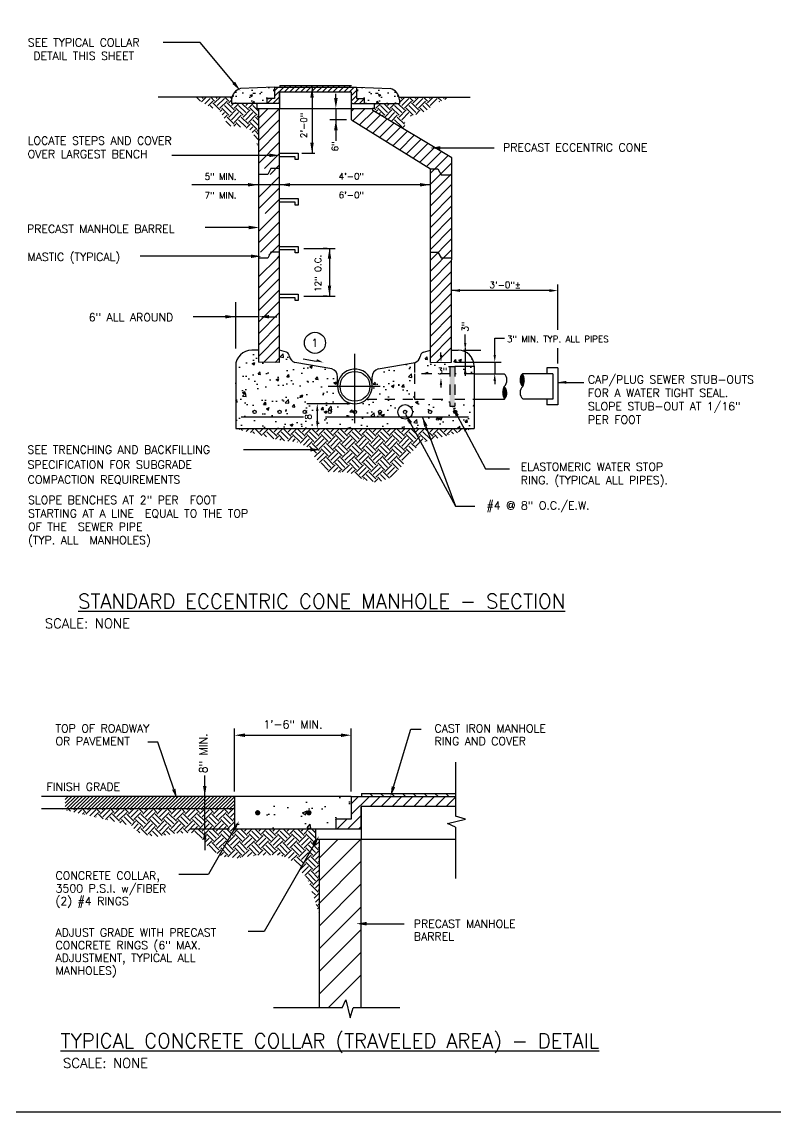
# Model space of a CAD drawing. Header units: inches. Extents: x 2.6 to 32.3, y 1.6 to 22.4.
# Drawn here: x 12.96 to 22.35, y 1.62 to 15.2 of the extents above; entities that cross this region are included whole.
import ezdxf
from ezdxf.enums import TextEntityAlignment as Align

# ---------------------------------------------------------------- set-up
doc = ezdxf.new("R2010")
doc.units = ezdxf.units.IN
doc.header["$MEASUREMENT"] = 0
doc.linetypes.add('CL7', pattern=[1.1875, 1, -0.0625, 0.0625, -0.0625])
doc.linetypes.add('HD2', pattern=[0.1875, 0.125, -0.0625])
for name, color, linetype in [('W-ANNO-COMM-CENT', 1, 'CL7'), ('W-ANNO-TXT2', 2, 'Continuous'), ('W-ANNO-TXT4', 4, 'Continuous'), ('W-COMM-DET1', 1, 'Continuous'), ('W-COMM-DET2', 2, 'Continuous'), ('W-COMM-DET3', 3, 'Continuous'), ('W-COMM-DET4', 4, 'Continuous'), ('W-COMM-DET6', 6, 'Continuous')]:
    doc.layers.add(name, color=color, linetype=linetype)
doc.styles.add('10', font='ROMANS.shx', dxfattribs={"height": 0.1})
doc.styles.add('12', font='ROMANS.shx', dxfattribs={"height": 0.12})
doc.styles.add('18', font='ROMANS.shx', dxfattribs={"height": 0.18})
doc.styles.add('6', font='ROMANS', dxfattribs={"height": 0.06})
doc.styles.add('8', font='ROMANS.shx', dxfattribs={"height": 0.08})
pattern_1 = [(45, (0.57595, 46.47827), (1e-17, 0.1767767), [0.125, -0.125]), (45, (0.54281, 46.51142), (1e-17, 0.1767767), [0.125, -0.125]), (45, (0.50966, 46.54456), (1e-17, 0.1767767), [0.125, -0.125]), (135, (0.50966, 46.56666), (-0.1767767, 3e-17), [0.125, -0.125]), (135, (0.54281, 46.5998), (-0.1767767, 3e-17), [0.125, -0.125]), (135, (0.57595, 46.63295), (-0.1767767, 3e-17), [0.125, -0.125])]

# ---------------------------------------------------------------- blocks, each defined once
blk = doc.blocks.new('*X8')
at = {"color": 0}
for p, q in [((13.229, 21.361), (13.377, 21.509)), ((13.229, 21.449), (13.288, 21.509)), ((13.384, 21.427), (13.465, 21.509)), ((13.472, 21.427), (13.554, 21.509)), ((13.561, 21.427), (13.642, 21.509)), ((13.649, 21.427), (13.73, 21.509)), ((13.738, 21.427), (13.819, 21.509)), ((13.826, 21.427), (13.907, 21.509)), ((13.914, 21.427), (13.996, 21.509)), ((14.003, 21.427), (14.084, 21.509)), ((14.091, 21.427), (14.172, 21.509)), ((14.179, 21.427), (14.261, 21.509)), ((14.268, 21.427), (14.349, 21.509)), ((14.356, 21.427), (14.437, 21.509)), ((14.445, 21.427), (14.526, 21.509)), ((13.102, 21.322), (13.103, 21.323)), ((13.11, 21.242), (13.191, 21.323)), ((13.199, 21.242), (13.31, 21.354)), ((14.48, 21.374), (14.561, 21.455)), ((14.48, 21.285), (14.561, 21.367)), ((14.525, 21.242), (14.606, 21.323)), ((14.613, 21.242), (14.688, 21.317)), ((13.287, 21.242), (13.31, 21.265))]:
    blk.add_line(p, q, dxfattribs=at)
blk = doc.blocks.new('*X9')
at = {"color": 0}
for p, q in [((13.316, 21.509), (13.312, 21.513)), ((13.405, 21.509), (13.38, 21.534)), ((13.493, 21.509), (13.468, 21.534)), ((13.582, 21.509), (13.557, 21.534)), ((13.67, 21.509), (13.645, 21.534)), ((13.758, 21.509), (13.733, 21.534)), ((13.847, 21.509), (13.822, 21.534)), ((13.935, 21.509), (13.91, 21.534)), ((14.024, 21.509), (13.999, 21.534)), ((14.112, 21.509), (14.087, 21.534)), ((14.2, 21.509), (14.175, 21.534)), ((14.289, 21.509), (14.264, 21.534)), ((14.377, 21.509), (14.352, 21.534)), ((14.465, 21.509), (14.44, 21.534))]:
    blk.add_line(p, q, dxfattribs=at)
blk = doc.blocks.new('*X10')
at = {"color": 0}
for p, q in [((19.401, 21.08), (19.424, 21.104)), ((19.412, 21.109), (19.416, 21.113)), ((19.393, 21.037), (19.438, 21.082)), ((19.393, 21.02), (19.444, 21.07)), ((19.395, 21.057), (19.432, 21.093)), ((19.395, 21.003), (19.449, 21.057)), ((19.397, 20.988), (19.452, 21.043)), ((19.401, 20.974), (19.454, 21.027)), ((19.405, 20.961), (19.454, 21.01)), ((19.411, 20.948), (19.451, 20.989)), ((19.417, 20.937), (19.442, 20.962))]:
    blk.add_line(p, q, dxfattribs=at)
blk = doc.blocks.new('CNOTE')
blk.add_circle((0, 0), 0.132)
at = {"style": '10'}
blk.add_attdef('NOTE', text='', height=0.1, dxfattribs=at).set_placement((0, 0), align=Align.MIDDLE)

msp = doc.modelspace()

# ---------------------------------------------------------------- hatches: boundary and pattern name
at = {"layer": 'W-COMM-DET1'}
h = msp.add_hatch(dxfattribs=at)
h.set_pattern_fill('EARTH', color=256, scale=0.5, angle=45, style=0)
h.set_pattern_definition(pattern_1)
h.paths.add_polyline_path([(15.102, 14.266), (15.574, 14.266), (15.569, 14.234), (15.569, 14.187), (15.884, 14.187), (15.884, 14.125), (15.906, 14.125), (15.906, 13.638), (15.868, 13.737), (15.84, 13.811), (15.785, 13.87), (15.652, 13.901), (15.534, 13.907), (15.467, 14.018), (15.43, 14.083), (15.377, 14.117), (15.309, 14.138)])
h = msp.add_hatch(dxfattribs=at)
h.set_pattern_fill('AR-CONC', color=256, scale=0.04, style=0)
h.set_pattern_definition([(50, (21.96264, 1277.0765), (0.286904073, -0.025100854), [0.03, -0.33]), (355, (21.96264, 1277.0765), (-0.055500533, 0.300876853), [0.024, -0.264]), (100.4514, (21.98655, 1277.0744), (0.23140375, 0.275775817), [0.025496076, -0.280456845]), (46.1842, (21.96264, 1277.1565), (0.42689642, -0.06620761), [0.045, -0.495]), (96.6356, (21.9982, 1277.151), (0.37386508, 0.38964715), [0.03824412, -0.4206852]), (351.1842, (21.96264, 1277.1565), (0.37386478, 0.38964744), [0.036, -0.396]), (21, (22.00264, 1277.1365), (0.23876282, -0.161047556), [0.03, -0.33]), (326, (22.00264, 1277.1365), (0.09732613, 0.29006002), [0.024, -0.264]), (71.4514, (22.02254, 1277.12308), (0.33608905, 0.1290122), [0.025496076, -0.280456845]), (37.5, (21.96264, 1277.0765), (0.004863942, 0.1331575415), [0, -0.2608, 0, -0.268, 0, -0.265]), (7.5, (21.96264, 1277.0765), (0.105227815, 0.157764685), [0, -0.1528, 0, -0.2548, 0, -0.101]), (327.5, (21.87344, 1277.0765), (0.2135289745, -0.009021949), [0, -0.1, 0, -0.312, 0, -0.414]), (317.5, (21.83344, 1277.0765), (0.233274468, 0.040041993), [0, -0.13, 0, -0.2072, 0, -0.294])])
h.paths.add_polyline_path([(16.108, 14.391), (15.571, 14.391), (15.571, 14.187), (15.907, 14.187), (16.011, 14.187), (16.011, 14.249), (16.108, 14.249)])
h.paths.add_polyline_path([(15.919, 14.279, -1), (15.889, 14.279, -1)], flags=16)
h.paths.add_polyline_path([(15.683, 14.279, -1), (15.653, 14.279, -1)], flags=16)
h = msp.add_hatch(dxfattribs=at)
h.set_pattern_fill('AR-CONC', color=256, scale=0.04, style=0)
h.set_pattern_definition([(130, (11.27097, 1277.0765), (-0.286904073, -0.025100854), [0.03, -0.33]), (185, (11.27097, 1277.0765), (0.055500533, 0.300876853), [0.024, -0.264]), (79.5486, (11.24706, 1277.0744), (-0.23140375, 0.275775817), [0.025496076, -0.280456845]), (133.8158, (11.27097, 1277.1565), (-0.42689642, -0.06620761), [0.045, -0.495]), (83.3644, (11.2354, 1277.151), (-0.37386508, 0.38964715), [0.03824412, -0.4206852]), (188.8158, (11.27097, 1277.1565), (-0.37386478, 0.38964744), [0.036, -0.396]), (159, (11.23097, 1277.1365), (-0.23876282, -0.161047556), [0.03, -0.33]), (214, (11.23097, 1277.1365), (-0.09732613, 0.29006002), [0.024, -0.264]), (108.5486, (11.21107, 1277.12308), (-0.33608905, 0.1290122), [0.025496076, -0.280456845]), (142.5, (11.27097, 1277.0765), (-0.004863942, 0.1331575415), [0, -0.2608, 0, -0.268, 0, -0.265]), (172.5, (11.27097, 1277.0765), (-0.105227815, 0.157764685), [0, -0.1528, 0, -0.2548, 0, -0.101]), (212.5, (11.36017, 1277.0765), (-0.2135289745, -0.009021949), [0, -0.1, 0, -0.312, 0, -0.414]), (222.5, (11.40017, 1277.0765), (-0.233274468, 0.040041993), [0, -0.13, 0, -0.2072, 0, -0.294])])
h.paths.add_polyline_path([(17.125, 14.391), (17.663, 14.391), (17.663, 14.187), (17.326, 14.187), (17.223, 14.187), (17.223, 14.249), (17.125, 14.249)])
h.paths.add_polyline_path([(17.314, 14.279, 1), (17.344, 14.279, 1)], flags=16)
h.paths.add_polyline_path([(17.551, 14.279, 1), (17.581, 14.279, 1)], flags=16)
h = msp.add_hatch(dxfattribs=at)
h.set_pattern_fill('EARTH', color=256, scale=0.5, angle=45, style=0)
h.set_pattern_definition(pattern_1)
h.paths.add_polyline_path([(18.312, 14.266), (17.658, 14.266), (17.663, 14.234), (17.663, 14.187), (17.349, 14.187), (17.349, 14.125), (17.329, 14.125), (17.329, 14.098), (17.729, 13.86), (17.728, 13.968), (17.799, 14.029), (17.918, 14.066), (17.993, 14.094), (18.104, 14.19)])
h = msp.add_hatch(dxfattribs=at)
h.set_pattern_fill('AR-CONC', color=256, scale=0.05, style=0)
h.set_pattern_definition([(50, (25.30418, 0), (0.35863, -0.031376), [0.0375, -0.4125]), (355, (25.30418, 0), (-0.069376, 0.376096), [0.03, -0.33]), (100.4514, (25.33406, -0.0026), (0.2892544, 0.34472), [0.03187, -0.350571]), (46.1842, (25.30418, 0.1), (0.53362, -0.08276), [0.05625, -0.61875]), (96.6356, (25.34864, 0.0931), (0.467331, 0.48706), [0.047805, -0.525857]), (351.184, (25.3042, 0.1), (0.46733, 0.48706), [0.045, -0.495]), (21, (25.35418, 0.075), (0.2984535, -0.2013094), [0.0375, -0.4125]), (326, (25.35418, 0.075), (0.121658, 0.362575), [0.03, -0.33]), (71.4514, (25.37905, 0.05822), (0.420111, 0.1612656), [0.03187, -0.350571]), (37.5, (25.30418, 0), (0.0060799, 0.1664469), [0, -0.326, 0, -0.335, 0, -0.33125]), (7.5, (25.30418, 0), (0.1315348, 0.1972059), [0, -0.191, 0, -0.3185, 0, -0.12625]), (327.5, (25.19268, 0), (0.2669112, -0.0112774), [0, -0.125, 0, -0.39, 0, -0.5175]), (317.5, (25.14268, 0), (0.291593, 0.0500525), [0, -0.1625, 0, -0.259, 0, -0.3675])])
edge = h.paths.add_edge_path()
edge.add_line((18.594, 10.137), (18.594, 10.505))
edge.add_line((18.594, 10.505), (18.351, 10.505))
edge.add_line((18.351, 10.505), (18.351, 10.416))
edge.add_line((18.351, 10.416), (18.289, 10.416))
edge.add_line((18.289, 10.416), (18.289, 10.505))
edge.add_line((18.289, 10.505), (17.851, 10.505))
edge.add_line((17.851, 10.505), (17.851, 10.82))
edge.add_line((17.851, 10.82), (18.289, 10.82))
edge.add_line((18.289, 10.82), (18.289, 10.909))
edge.add_line((18.289, 10.909), (18.351, 10.909))
edge.add_line((18.351, 10.909), (18.351, 10.82))
edge.add_line((18.351, 10.82), (18.594, 10.82))
edge.add_line((18.594, 10.82), (18.594, 10.914))
edge.add_arc((18.394, 10.914), 0.2, 0, 90)
edge.add_line((18.394, 11.114), (18.312, 11.114))
edge.add_line((18.312, 11.114), (18.311, 10.963))
edge.add_line((18.311, 10.963), (18.048, 10.962))
edge.add_line((18.048, 10.962), (18.048, 11.114))
edge.add_line((18.048, 11.114), (17.96, 11.09))
edge.add_arc((17.992, 11.027), 0.0706, 116.8792, 173.8739)
edge.add_arc((17.828, 11.051), 0.0951, 288.3729, 349.5902, ccw=False)
edge.add_line((17.858, 10.961), (17.396, 10.88))
edge.add_arc((17.423, 10.783), 0.1, 105.6326, 180)
edge.add_line((17.323, 10.783), (17.323, 10.663))
edge.add_arc((17.107, 10.663), 0.216, -174.6465, 0.1847, ccw=False)
edge.add_line((16.892, 10.642), (16.892, 10.783))
edge.add_arc((16.792, 10.783), 0.1, 0, 74.3674)
edge.add_line((16.819, 10.88), (16.357, 10.961))
edge.add_arc((16.387, 11.051), 0.0951, 190.4098, 251.6271, ccw=False)
edge.add_arc((16.223, 11.027), 0.0706, 6.1261, 63.1208)
edge.add_line((16.255, 11.09), (16.169, 11.114))
edge.add_line((16.169, 11.114), (16.169, 10.962))
edge.add_line((16.169, 10.962), (15.906, 10.963))
edge.add_line((15.906, 10.963), (15.906, 11.114))
edge.add_line((15.906, 11.114), (15.821, 11.114))
edge.add_arc((15.821, 10.914), 0.2, 90, 180)
edge.add_line((15.621, 10.914), (15.621, 10.137))
edge.add_line((15.621, 10.137), (18.594, 10.137))
edge = h.paths.add_edge_path(flags=16)
edge.add_arc((17.733, 10.345), 0.0906, 0, 360)
h = msp.add_hatch(dxfattribs=at)
h.set_pattern_fill('EARTH', color=256, scale=0.5, angle=45, style=0)
h.set_pattern_definition(pattern_1)
h.paths.add_polyline_path([(15.621, 10.137), (18.594, 10.137), (18.148, 10.021), (17.951, 9.961), (17.815, 9.852), (17.711, 9.693), (17.558, 9.529), (17.454, 9.486), (17.328, 9.464), (17.175, 9.519), (17.038, 9.59), (16.885, 9.595), (16.771, 9.6), (16.607, 9.781), (16.558, 9.879), (16.404, 9.967), (16.159, 9.994)])
h = msp.add_hatch(dxfattribs=at)
h.set_pattern_fill('ANSI31', color=8, scale=0.25, style=0)
h.set_pattern_definition([(45, (0.209438, 45.747323), (-0.022097087, 0.022097087), [])])
h.paths.add_polyline_path([(15.606, 5.398), (15.606, 5.554), (13.496, 5.554), (13.496, 5.398)])
h = msp.add_hatch(dxfattribs=at)
h.set_pattern_fill('AR-CONC', color=256, scale=0.08, style=0)
h.set_pattern_definition([(50, (28.7744, 2530.9256), (0.57380815, -0.05020171), [0.06, -0.66]), (355, (28.7744, 2530.9256), (-0.11100107, 0.60175371), [0.048, -0.528]), (100.4514, (28.82223, 2530.9214), (0.4628075, 0.55155163), [0.05099215, -0.56091369]), (46.1842, (28.7744, 2531.0856), (0.85379284, -0.13241521), [0.09, -0.99]), (96.6356, (28.8456, 2531.0746), (0.74773016, 0.7792943), [0.07648823, -0.8413704]), (351.1842, (28.7744, 2531.0856), (0.74772956, 0.77929488), [0.072, -0.792]), (21, (28.8544, 2531.0456), (0.47752564, -0.32209511), [0.06, -0.66]), (326, (28.8544, 2531.0456), (0.19465227, 0.58012004), [0.048, -0.528]), (71.4514, (28.8942, 2531.01876), (0.6721781, 0.2580244), [0.05099215, -0.56091369]), (37.5, (28.77441, 2530.9256), (0.009727884, 0.266315083), [0, -0.5216, 0, -0.536, 0, -0.53]), (7.5, (28.7744, 2530.9256), (0.21045563, 0.31552937), [0, -0.3056, 0, -0.5096, 0, -0.202]), (327.5, (28.59601, 2530.9256), (0.427057949, -0.018043897), [0, -0.2, 0, -0.624, 0, -0.828]), (317.5, (28.516, 2530.9256), (0.466548935, 0.080083986), [0, -0.26, 0, -0.4144, 0, -0.588])])
h.paths.add_polyline_path([(17.066, 5.554), (15.99, 5.554), (15.99, 5.146), (16.664, 5.146), (16.871, 5.146), (16.871, 5.27), (17.066, 5.27)])
h.paths.add_polyline_path([(16.688, 5.331, -1), (16.628, 5.331, -1)], flags=16)
h.paths.add_polyline_path([(16.214, 5.331, -1), (16.155, 5.331, -1)], flags=16)
h = msp.add_hatch(dxfattribs=at)
h.set_pattern_fill('EARTH', color=256, scale=0.5, angle=45, style=0)
h.set_pattern_definition([(45, (0.20944, 45.74732), (1e-17, 0.1767767), [0.125, -0.125]), (45, (0.17629, 45.78047), (1e-17, 0.1767767), [0.125, -0.125]), (45, (0.14315, 45.81361), (1e-17, 0.1767767), [0.125, -0.125]), (135, (0.14315, 45.83571), (-0.1767767, 3e-17), [0.125, -0.125]), (135, (0.17629, 45.86886), (-0.1767767, 3e-17), [0.125, -0.125]), (135, (0.20944, 45.902), (-0.1767767, 3e-17), [0.125, -0.125])])
h.paths.add_polyline_path([(15.606, 5.398), (13.442, 5.398), (14.32, 5.191), (14.368, 5.137), (14.458, 5.083), (14.643, 5.053), (14.888, 5.095), (15.085, 5.101), (15.223, 5.006), (15.288, 4.904), (15.45, 4.808), (15.635, 4.785), (15.868, 4.82), (16.167, 4.826), (16.292, 4.779), (16.496, 4.552), (16.543, 4.462), (16.661, 4.092), (16.661, 5.022), (16.618, 5.022), (16.618, 5.146), (15.606, 5.146)])
at = {"layer": 'W-COMM-DET2', "linetype": 'HD2'}
msp.add_hatch(color=2, dxfattribs=at).paths.add_polyline_path([(18.351, 10.416), (18.289, 10.416), (18.289, 10.909), (18.351, 10.909)])

# ---------------------------------------------------------------- linework, layer by layer
at = {"layer": 'DEFPOINTS'}
msp.add_lwpolyline([(2.562, 22.386), (31.437, 22.386), (31.437, 1.62), (2.562, 1.62)], close=True, dxfattribs=at)
at = {"layer": 'W-ANNO-COMM-CENT'}
for p, q in [((17.108, 10.204), (17.108, 11.07)), ((17.421, 10.663), (16.772, 10.663))]:
    msp.add_line(p, q, dxfattribs=at)
at = {"layer": 'W-ANNO-TXT2'}
for p, q in [((15.178, 14.945), (14.717, 14.945)), ((15.597, 14.445), (15.178, 14.945)), ((16.92, 14.125), (16.988, 14.125)), ((18.171, 13.633), (18.842, 13.633)), ((16.04, 13.541), (14.827, 13.541)), ((15.784, 12.642), (15.242, 12.642)), ((15.812, 12.284), (14.431, 12.284)), ((16.626, 10.973), (16.461, 11)), ((19.635, 10.712), (19.959, 10.712)), ((17.737, 10.318), (18.362, 9.171)), ((17.945, 10.288), (18.362, 9.171)), ((18.383, 10.298), (18.736, 9.635)), ((16.618, 9.873), (15.717, 9.873)), ((18.736, 9.635), (19.036, 9.635)), ((18.362, 9.171), (18.6, 9.171)), ((17.587, 5.673), (17.803, 6.39)), ((17.803, 6.39), (17.935, 6.39)), ((14.651, 6.231), (14.525, 6.231)), ((14.849, 5.643), (14.651, 6.231)), ((15.599, 5.136), (15.284, 4.586)), ((16.595, 4.948), (15.978, 3.871)), ((14.914, 4.586), (15.284, 4.586)), ((17.252, 3.968), (17.723, 3.968)), ((15.978, 3.871), (15.777, 3.871))]:
    msp.add_line(p, q, dxfattribs=at)
msp.add_circle((17.733, 10.345), 0.0906, dxfattribs=at)
for points in [[(15.613, 14.459), (15.58, 14.431), (15.68, 14.345)], [(18.171, 13.612), (18.171, 13.655), (18.041, 13.633)], [(16.04, 13.563), (16.04, 13.519), (16.17, 13.541)], [(15.784, 12.664), (15.784, 12.62), (15.914, 12.642)], [(15.812, 12.305), (15.812, 12.262), (15.942, 12.284)], [(16.635, 11.002), (16.625, 10.973), (16.715, 10.959)], [(19.741, 10.695), (19.741, 10.731), (19.635, 10.713)], [(18.364, 10.288), (18.402, 10.308), (18.322, 10.413)], [(17.781, 10.196), (17.819, 10.218), (17.737, 10.32)], [(17.971, 10.159), (18.012, 10.175), (17.945, 10.288)], [(16.553, 9.895), (16.553, 9.852), (16.683, 9.873)], [(14.87, 5.65), (14.828, 5.637), (14.89, 5.52)], [(17.608, 5.667), (17.566, 5.68), (17.55, 5.549)], [(15.58, 5.146), (15.617, 5.125), (15.663, 5.248)], [(16.576, 4.959), (16.614, 4.938), (16.66, 5.061)], [(17.252, 3.946), (17.252, 3.99), (17.122, 3.968)]]:
    msp.add_solid(points, dxfattribs=at)
at = {"layer": 'W-COMM-DET1'}
for p, q in [((16.573, 14.391), (16.573, 13.568)), ((16.87, 14.255), (16.87, 14.308)), ((15.906, 13.865), (16.166, 14.125)), ((15.906, 14.006), (16.024, 14.125)), ((16.169, 14.125), (17.063, 14.125)), ((16.87, 14.125), (16.87, 13.723)), ((17.063, 14.09), (17.098, 14.125)), ((17.08, 13.972), (17.233, 14.125)), ((17.08, 13.972), (17.233, 14.125)), ((17.164, 13.921), (17.337, 14.093)), ((17.247, 13.869), (17.422, 14.043)), ((15.906, 13.723), (16.169, 13.986)), ((17.001, 13.983), (16.793, 13.983)), ((17.331, 13.817), (17.506, 13.992)), ((17.415, 13.765), (17.591, 13.942)), ((17.498, 13.714), (17.676, 13.892)), ((15.906, 13.582), (16.169, 13.845)), ((17.582, 13.662), (17.761, 13.841)), ((17.665, 13.61), (17.845, 13.791)), ((17.749, 13.559), (17.93, 13.74)), ((15.906, 13.441), (16.169, 13.704)), ((17.832, 13.507), (18.015, 13.69)), ((17.916, 13.455), (18.1, 13.639)), ((17.999, 13.404), (18.185, 13.589)), ((15.982, 13.376), (16.169, 13.562)), ((16.445, 13.568), (16.609, 13.568)), ((18.048, 13.317), (18.269, 13.538)), ((16.051, 13.303), (16.169, 13.421)), ((18.048, 13.182), (18.314, 13.448)), ((15.906, 13.016), (16.169, 13.279)), ((18.048, 13.047), (18.313, 13.311)), ((18.048, 13.174), (15.074, 13.174)), ((15.906, 12.875), (16.169, 13.138)), ((18.048, 12.911), (18.313, 13.176)), ((15.989, 12.817), (16.169, 12.997)), ((18.048, 12.776), (18.313, 13.041)), ((15.906, 12.592), (16.13, 12.817)), ((16.13, 12.817), (16.169, 12.855)), ((18.048, 12.641), (18.313, 12.906)), ((18.048, 12.506), (18.313, 12.77)), ((15.906, 12.451), (16.169, 12.714)), ((18.048, 12.37), (18.313, 12.635)), ((15.932, 12.336), (16.169, 12.572)), ((18.048, 12.235), (18.313, 12.5)), ((16.035, 12.297), (16.169, 12.431)), ((16.47, 12.382), (16.862, 12.382)), ((16.762, 12.382), (16.71, 12.382)), ((16.79, 12.382), (16.79, 11.787)), ((18.048, 12.1), (18.313, 12.365)), ((15.906, 12.026), (16.141, 12.262)), ((16.141, 12.262), (16.169, 12.289)), ((18.048, 11.965), (18.313, 12.229)), ((15.906, 11.885), (16.169, 12.148)), ((18.048, 11.829), (18.313, 12.094)), ((15.906, 11.744), (16.169, 12.007)), ((18.048, 11.694), (18.313, 11.959)), ((15.906, 11.602), (16.169, 11.865)), ((18.048, 11.559), (18.313, 11.824)), ((19.55, 11.856), (18.312, 11.856)), ((19.635, 11.369), (19.635, 11.93)), ((15.621, 11.136), (15.621, 11.71)), ((15.906, 11.461), (16.169, 11.724)), ((16.47, 11.787), (16.862, 11.787)), ((16.762, 11.787), (16.71, 11.787)), ((18.048, 11.424), (18.313, 11.688)), ((15.906, 11.319), (16.169, 11.582)), ((18.048, 11.288), (18.313, 11.553)), ((15.906, 11.53), (15.09, 11.53)), ((15.906, 11.178), (16.169, 11.441)), ((16.037, 11.53), (16.136, 11.53)), ((18.048, 11.153), (18.313, 11.418)), ((15.906, 11.036), (16.169, 11.299)), ((18.048, 11.018), (18.313, 11.283)), ((18.482, 11.196), (18.482, 11.308)), ((15.973, 10.963), (16.169, 11.158)), ((18.128, 10.963), (18.313, 11.148)), ((18.85, 11.053), (18.85, 11.262)), ((18.85, 11.262), (18.973, 11.262)), ((16.115, 10.962), (16.169, 11.017)), ((18.18, 11.053), (18.18, 11.085)), ((18.46, 11.115), (18.678, 11.115)), ((18.482, 11.137), (18.482, 10.794)), ((19.635, 10.948), (19.635, 11.139)), ((18.352, 10.916), (18.586, 10.916)), ((18.355, 10.963), (18.93, 10.963)), ((18.85, 10.963), (18.85, 10.821)), ((18.18, 10.68), (18.18, 10.648)), ((18.85, 10.731), (18.85, 10.691)), ((17.045, 10.446), (16.508, 10.446)), ((16.638, 10.356), (16.638, 10.227)), ((15.606, 5.616), (15.606, 6.398)), ((17.062, 5.616), (17.062, 6.398)), ((15.736, 6.316), (16.932, 6.316)), ((15.236, 5.146), (15.236, 5.814)), ((15.543, 5.146), (15.056, 5.146)), ((15.236, 5.016), (15.236, 4.886)), ((16.661, 4.502), (17.18, 5.022)), ((16.661, 4.785), (16.897, 5.022)), ((17.187, 5.022), (18.361, 5.022)), ((16.661, 4.22), (17.187, 4.746)), ((16.661, 3.937), (17.187, 4.463)), ((16.661, 3.654), (17.187, 4.18)), ((16.661, 3.371), (17.187, 3.897)), ((16.661, 3.088), (17.187, 3.614)), ((16.774, 2.919), (17.187, 3.331))]:
    msp.add_line(p, q, dxfattribs=at)
at = {"layer": 'W-COMM-DET1', "linetype": 'HD2'}
for p, q in [((17.851, 10.96), (17.851, 10.82)), ((17.255, 10.505), (17.851, 10.505))]:
    msp.add_line(p, q, dxfattribs=at)
at = {"layer": 'W-COMM-DET1'}
for points in [[(16.551, 14.261), (16.594, 14.261), (16.573, 14.391)], [(16.848, 14.255), (16.892, 14.255), (16.87, 14.125)], [(16.848, 13.853), (16.892, 13.853), (16.87, 13.983)], [(16.594, 13.698), (16.551, 13.698), (16.573, 13.568)], [(15.776, 13.196), (15.776, 13.153), (15.906, 13.174)], [(16.299, 13.153), (16.299, 13.196), (16.169, 13.174)], [(17.918, 13.196), (17.918, 13.153), (18.048, 13.174)], [(16.769, 12.252), (16.812, 12.252), (16.79, 12.382)], [(16.812, 11.917), (16.769, 11.917), (16.79, 11.787)], [(18.418, 11.839), (18.418, 11.875), (18.312, 11.857)], [(19.529, 11.838), (19.529, 11.874), (19.635, 11.856)], [(15.491, 11.552), (15.491, 11.509), (15.621, 11.53)], [(16.037, 11.552), (16.037, 11.509), (15.907, 11.53)], [(18.467, 11.205), (18.497, 11.205), (18.482, 11.115)], [(18.165, 11.053), (18.195, 11.053), (18.18, 10.963)], [(18.835, 11.053), (18.865, 11.053), (18.85, 10.963)], [(18.467, 10.826), (18.497, 10.826), (18.482, 10.916)], [(18.165, 10.68), (18.195, 10.68), (18.18, 10.77)], [(18.835, 10.731), (18.865, 10.731), (18.85, 10.821)], [(16.623, 10.356), (16.653, 10.356), (16.638, 10.446)], [(16.623, 10.227), (16.653, 10.227), (16.638, 10.137)], [(15.736, 6.338), (15.736, 6.294), (15.606, 6.316)], [(16.932, 6.338), (16.932, 6.294), (17.062, 6.316)], [(15.214, 5.684), (15.257, 5.684), (15.236, 5.554)], [(15.214, 5.016), (15.257, 5.016), (15.236, 5.146)]]:
    msp.add_solid(points, dxfattribs=at)
at = {"layer": 'W-COMM-DET2'}
for p, q in [((16.17, 14.41), (16.17, 14.391)), ((16.17, 14.41), (17.064, 14.41)), ((15.574, 14.266), (14.656, 14.266)), ((16.107, 14.391), (16.107, 14.249)), ((16.107, 14.391), (17.125, 14.391)), ((16.169, 14.328), (16.169, 14.125)), ((16.169, 14.187), (16.169, 14.328)), ((17.063, 14.328), (16.169, 14.328)), ((17.063, 14.125), (17.063, 14.328)), ((17.125, 14.391), (17.125, 14.249)), ((17.658, 14.266), (18.543, 14.266)), ((16.169, 14.187), (15.884, 14.187)), ((15.884, 14.187), (15.884, 14.125)), ((16.107, 14.249), (16.009, 14.249)), ((16.009, 14.249), (16.009, 14.187)), ((17.076, 14.187), (17.349, 14.187)), ((17.125, 14.249), (17.223, 14.249)), ((17.224, 14.249), (17.224, 14.187)), ((17.349, 14.187), (17.349, 14.125)), ((15.884, 14.125), (15.906, 14.125)), ((17.349, 14.125), (17.328, 14.125)), ((19.635, 10.892), (19.5, 10.892)), ((19.5, 10.892), (19.5, 10.82)), ((19.635, 10.892), (19.635, 10.433)), ((18.594, 10.82), (18.968, 10.82)), ((19.573, 10.82), (19.194, 10.82)), ((19.573, 10.82), (19.573, 10.505)), ((18.594, 10.505), (18.973, 10.505)), ((19.573, 10.505), (19.199, 10.505)), ((19.5, 10.505), (19.5, 10.433)), ((19.635, 10.433), (19.5, 10.433)), ((18.361, 5.98), (18.361, 5.308)), ((17.189, 5.592), (18.361, 5.592)), ((17.189, 5.592), (17.189, 5.554)), ((15.606, 5.554), (13.201, 5.554)), ((17.062, 5.554), (17.062, 5.27)), ((17.062, 5.554), (18.361, 5.554)), ((15.606, 5.398), (13.201, 5.398)), ((17.187, 5.146), (17.187, 5.429)), ((17.187, 5.429), (17.187, 5.022)), ((18.361, 5.429), (17.187, 5.429)), ((15.621, 5.209), (15.664, 5.209)), ((17.062, 5.27), (16.868, 5.27)), ((16.868, 5.27), (16.868, 5.146)), ((18.361, 5.172), (18.361, 4.533)), ((17.187, 5.146), (16.618, 5.146)), ((16.618, 5.146), (16.618, 5.022)), ((16.618, 5.022), (16.661, 5.022)), ((16.95, 2.919), (16.094, 2.919)), ((17.666, 2.919), (17.087, 2.919))]:
    msp.add_line(p, q, dxfattribs=at)
at = {"layer": 'W-COMM-DET2', "color": 2, "linetype": 'HD2'}
for p, q in [((18.289, 10.909), (18.289, 10.416)), ((18.289, 10.909), (18.351, 10.909)), ((18.351, 10.909), (18.351, 10.416)), ((17.851, 10.82), (17.851, 10.505)), ((18.289, 10.82), (17.851, 10.82)), ((18.594, 10.82), (18.351, 10.82)), ((17.851, 10.505), (18.289, 10.505)), ((18.351, 10.505), (18.594, 10.505)), ((18.289, 10.416), (18.351, 10.416))]:
    msp.add_line(p, q, dxfattribs=at)
at = {"layer": 'W-COMM-DET2'}
for points in [[(16.169, 13.568), (16.399, 13.568), (16.399, 13.489), (16.363, 13.489), (16.363, 13.524), (16.169, 13.524)], [(16.169, 13.002), (16.399, 13.002), (16.399, 12.922), (16.363, 12.922), (16.363, 12.958), (16.169, 12.958)], [(16.169, 12.407), (16.399, 12.407), (16.399, 12.327), (16.363, 12.327), (16.363, 12.362), (16.169, 12.362)], [(16.169, 11.812), (16.399, 11.812), (16.399, 11.732), (16.363, 11.732), (16.363, 11.767), (16.169, 11.767)], [(18.361, 5.172), (18.261, 5.215), (18.484, 5.271), (18.361, 5.308)], [(16.95, 2.919), (16.994, 3.019), (17.049, 2.796), (17.087, 2.919)]]:
    msp.add_lwpolyline(points, dxfattribs=at)
msp.add_circle((17.108, 10.663), 0.186, dxfattribs=at)
for centre, radius, start, end in [((17.076, 14.199), 0.0125, 180, 270), ((17.107, 10.663), 0.216, 10.194, 179.8153), ((18.893, 10.741), 0.109, 313.8164, 46.1836), ((19.282, 10.744), 0.116, 139.1983, 224.6607), ((19.06, 10.737), 0.158, 331.9871, 31.8719), ((19.107, 10.588), 0.158, 151.9837, 211.8685), ((18.885, 10.581), 0.116, 319.1949, 44.6573), ((19.275, 10.584), 0.109, 133.8198, 226.187)]:
    msp.add_arc(centre, radius, start, end, dxfattribs=at)
at = {"layer": 'W-COMM-DET3'}
for p, q in [((16.107, 14.391), (15.681, 14.374)), ((17.125, 14.391), (17.551, 14.374)), ((15.569, 14.234), (15.569, 14.187)), ((15.884, 14.187), (15.569, 14.187)), ((17.349, 14.187), (17.663, 14.187)), ((17.663, 14.234), (17.663, 14.187)), ((15.906, 14.125), (15.906, 10.963)), ((15.906, 14.125), (16.169, 14.125)), ((16.169, 10.962), (16.169, 14.125)), ((17.063, 14.125), (17.329, 14.125)), ((17.063, 13.983), (17.063, 14.125)), ((17.063, 13.983), (17.063, 14.125)), ((17.329, 14.098), (17.329, 14.125)), ((18.315, 13.512), (17.329, 14.098)), ((17.063, 13.983), (18.048, 13.374)), ((18.311, 10.963), (18.315, 13.512)), ((16.059, 13.376), (16.022, 13.302)), ((16.169, 13.376), (16.059, 13.376)), ((18.048, 10.962), (18.048, 13.374)), ((18.048, 13.372), (18.139, 13.372)), ((18.139, 13.372), (18.183, 13.3)), ((16.022, 13.302), (15.906, 13.302)), ((18.183, 13.3), (18.313, 13.3)), ((16.022, 12.262), (15.906, 12.262)), ((16.059, 12.336), (16.022, 12.262)), ((16.169, 12.336), (16.059, 12.336)), ((18.048, 12.336), (18.139, 12.336)), ((18.139, 12.336), (18.183, 12.263)), ((18.183, 12.263), (18.313, 12.263)), ((15.906, 11.114), (15.821, 11.114)), ((16.255, 11.09), (16.167, 11.114)), ((17.96, 11.09), (18.048, 11.114)), ((18.31, 11.114), (18.394, 11.114)), ((15.621, 10.914), (15.621, 10.137)), ((16.169, 10.962), (15.906, 10.963)), ((16.819, 10.88), (16.357, 10.961)), ((17.396, 10.88), (17.858, 10.961)), ((18.048, 10.962), (18.311, 10.963)), ((18.594, 10.914), (18.594, 10.137)), ((16.892, 10.663), (16.892, 10.783)), ((17.323, 10.663), (17.323, 10.783)), ((15.621, 10.137), (18.594, 10.137)), ((15.606, 5.554), (15.606, 5.146)), ((17.062, 5.554), (15.606, 5.554)), ((16.618, 5.146), (15.606, 5.146)), ((16.661, 5.022), (17.187, 5.022)), ((16.661, 5.022), (16.661, 2.919)), ((17.187, 2.919), (17.187, 5.022))]:
    msp.add_line(p, q, dxfattribs=at)
at = {"layer": 'W-COMM-DET3', "const_width": 0.0326}
for points in [[(15.879, 5.35, 1), (15.912, 5.35, 1)], [(16.55, 5.35, -1), (16.517, 5.35, -1)]]:
    msp.add_lwpolyline(points, format="xyb", close=True, dxfattribs=at)
at = {"layer": 'W-COMM-DET3'}
for centre, radius, start, end in [((15.725, 14.224), 0.156, 106.3163, 176.3756), ((17.507, 14.224), 0.156, 3.6244, 73.6837), ((15.821, 10.914), 0.2, 90, 180), ((16.223, 11.027), 0.0706, 6.1261, 63.1208), ((16.387, 11.051), 0.0951, 190.4098, 251.6271), ((17.828, 11.051), 0.0951, 288.3729, 349.5902), ((17.992, 11.027), 0.0706, 116.8792, 173.8739), ((18.394, 10.914), 0.2, 0, 90), ((16.792, 10.783), 0.1, 0, 74.3674), ((17.423, 10.783), 0.1, 105.6326, 180), ((17.107, 10.663), 0.216, 179.8153, 0.1847)]:
    msp.add_arc(centre, radius, start, end, dxfattribs=at)
at = {"layer": 'W-COMM-DET4'}
for p, q in [((15.691, 10.282), (16.467, 10.282)), ((16.739, 10.282), (18.523, 10.282))]:
    msp.add_line(p, q, dxfattribs=at)
for centre in [(15.856, 10.345), (16.169, 10.345), (16.481, 10.345), (16.794, 10.345), (17.107, 10.345), (17.42, 10.345), (17.733, 10.345), (18.045, 10.345), (18.358, 10.345)]:
    msp.add_circle(centre, 0.0206, dxfattribs=at)
at = {"layer": 'W-COMM-DET6', "color": 6}
for p, q in [((17.331, 5.554), (17.293, 5.592)), ((17.466, 5.554), (17.428, 5.592)), ((17.602, 5.554), (17.563, 5.592)), ((17.737, 5.554), (17.699, 5.592)), ((17.872, 5.554), (17.834, 5.592)), ((18.007, 5.554), (17.969, 5.592)), ((18.143, 5.554), (18.104, 5.592)), ((18.278, 5.554), (18.24, 5.592)), ((17.062, 5.328), (17.288, 5.554)), ((17.062, 5.463), (17.153, 5.554)), ((17.196, 5.554), (17.189, 5.561)), ((17.299, 5.429), (17.424, 5.554)), ((17.434, 5.429), (17.559, 5.554)), ((17.57, 5.429), (17.694, 5.554)), ((17.705, 5.429), (17.829, 5.554)), ((17.84, 5.429), (17.964, 5.554)), ((17.975, 5.429), (18.1, 5.554)), ((18.111, 5.429), (18.235, 5.554)), ((18.246, 5.429), (18.361, 5.544)), ((17.016, 5.146), (17.187, 5.317)), ((16.868, 5.268), (16.869, 5.27)), ((16.881, 5.146), (17.005, 5.27)), ((17.151, 5.146), (17.187, 5.181))]:
    msp.add_line(p, q, dxfattribs=at)

# ---------------------------------------------------------------- block references
at = {"layer": 'W-ANNO-TXT2'}
msp.add_blockref('CNOTE', (16.609, 11.205), dxfattribs=at).add_auto_attribs({'NOTE': '1'})
at = {"layer": 'W-COMM-DET1'}
for name, p, xscale, yscale, zscale in [('*X8', (5.986, -2.064), 0.7650000000000001, 0.7650000000000001, 0.7650000000000001), ('*X10', (2.464, -7.285), 0.8500000000000001, 0.8500000000000001, 0.8500000000000001)]:
    msp.add_blockref(name, p, dxfattribs=dict(at, xscale=xscale, yscale=yscale, zscale=zscale))
at = {"layer": 'W-COMM-DET1', "xscale": 0.8500000000000002, "yscale": 0.8500000000000002, "zscale": 0.8500000000000002, "rotation": 180.003376714619}
msp.add_blockref('*X10', (35.702, 28.611), dxfattribs=at)
at = {"layer": 'W-COMM-DET2', "xscale": 0.7650000000000001, "yscale": 0.7650000000000001, "zscale": 0.7650000000000001}
msp.add_blockref('*X9', (5.986, -2.064), dxfattribs=at)

# ---------------------------------------------------------------- texts
at = {"layer": 'W-ANNO-TXT2'}
for s, height, style, p in [('PRECAST ECCENTRIC CONE', 0.1, '6', (18.953, 13.59)), ('PRECAST MANHOLE BARREL', 0.1, '6', (13.02, 12.575)), ('MASTIC (TYPICAL)', 0.1, '10', (13.025, 12.226)), ('6" ALL AROUND', 0.1, '6', (13.789, 11.473)), ('SEE TRENCHING AND BACKFILLING', 0.1, '6', (13.026, 9.824)), ('SPECIFICATION FOR SUBGRADE', 0.1, '6', (13.027, 9.638)), ('COMPACTION REQUIREMENTS', 0.1, '6', (13.028, 9.451)), ('#4 @ 8" O.C./E.W.', 0.1, '6', (18.748, 9.129)), ('SCALE: NONE', 0.12, '12', (13.243, 7.649)), ('TOP OF ROADWAY', 0.1, '10', (13.376, 6.351)), ('CAST IRON MANHOLE', 0.1, '10', (18.099, 6.351)), ('OR PAVEMENT', 0.1, '10', (13.376, 6.192)), ('RING AND COVER', 0.1, '10', (18.099, 6.192)), ('FINISH GRADE', 0.1, '10', (13.264, 5.624)), ('CONCRETE COLLAR, ', 0.1, '10', (13.376, 4.517)), ('3500 P.S.I. w/FIBER', 0.1, '10', (13.376, 4.358)), ('(2) #4 RINGS', 0.1, '10', (13.376, 4.2)), ('PRECAST MANHOLE', 0.1, '10', (17.841, 3.917)), ('ADJUST GRADE WITH PRECAST ', 0.1, '10', (13.376, 3.808)), ('BARREL', 0.1, '10', (17.841, 3.759)), ('CONCRETE RINGS (6" MAX.', 0.1, '10', (13.376, 3.65)), ('ADJUSTMENT, TYPICAL ALL', 0.1, '10', (13.376, 3.492)), ('MANHOLES)', 0.1, '10', (13.376, 3.333)), ('SCALE: NONE', 0.12, '12', (13.47, 2.172))]:
    msp.add_text(s, height=height, dxfattribs=dict(at, style=style)).set_placement(p)
for s, height, style, p in [('8"', 0.08, '8', (16.566, 10.249)), ('8" MIN.', 0.1, '10', (15.268, 5.842))]:
    msp.add_text(s, height=height, rotation=90, dxfattribs=dict(at, style=style)).set_placement(p)
at = {"layer": 'W-ANNO-TXT2', "style": '10'}
msp.add_text('1\'-6" MIN.', height=0.1, dxfattribs=at).set_placement((16.334, 6.451), align=Align.MIDDLE)
at = {"layer": 'W-ANNO-TXT2', "char_height": 0.1, "attachment_point": 1, "style": '10'}
for s, insert, width in [('SEE TYPICAL COLLAR  DETAIL THIS SHEET', (13.03, 14.997), 1.56667), ('LOCATE STEPS AND COVER OVER LARGEST BENCH', (13.028, 13.774), 2.041), ('CAP/PLUG SEWER STUB-OUTS FOR A WATER TIGHT SEAL. SLOPE STUB-OUT AT 1/16" PER FOOT', (20.011, 10.798), 2.36428), ('ELASTOMERIC WATER STOP RING. (TYPICAL ALL PIPES).', (19.174, 9.711), 2.0857), ('SLOPE BENCHES AT 2" PER  FOOT STARTING AT A LINE  EQUAL TO THE TOP OF THE  SEWER PIPE\\P(TYP. ALL  MANHOLES)', (13.033, 9.297), 3.082)]:
    msp.add_mtext(s, dxfattribs=dict(at, insert=insert, width=width))
at = {"layer": 'W-ANNO-TXT4', "style": '18'}
msp.add_text('%%uSTANDARD ECCENTRIC CONE MANHOLE - SECTION', height=0.18, dxfattribs=at).set_placement((16.692, 7.896), align=Align.CENTER)
msp.add_text('%%UTYPICAL CONCRETE COLLAR (TRAVELED AREA) - DETAIL', height=0.18, dxfattribs=at).set_placement((13.439, 2.419))
at = {"layer": 'W-COMM-DET1', "style": '8'}
for s, p in [('2\'-0"', (16.51, 13.913)), ('6"', (16.9, 13.652)), ('3"', (18.521, 11.406))]:
    msp.add_text(s, height=0.08, rotation=90, dxfattribs=at).set_placement(p, align=Align.CENTER)
for s, p in [('5" MIN.', (15.433, 13.237)), ('4\'-0"', (17.062, 13.24)), ('7" MIN.', (15.433, 13.003)), ('6\'-0"', (17.062, 13.006)), ('3\'-0"%%P', (18.98, 11.887)), ('3"', (18.196, 10.813))]:
    msp.add_text(s, height=0.08, dxfattribs=at).set_placement(p, align=Align.CENTER)
msp.add_text('12" O.C.', height=0.08, rotation=90, dxfattribs=at).set_placement((16.686, 11.839))
msp.add_text('3" MIN. TYP. ALL PIPES', height=0.08, dxfattribs=at).set_placement((19.002, 11.212))

doc.saveas('drawing.dxf')
